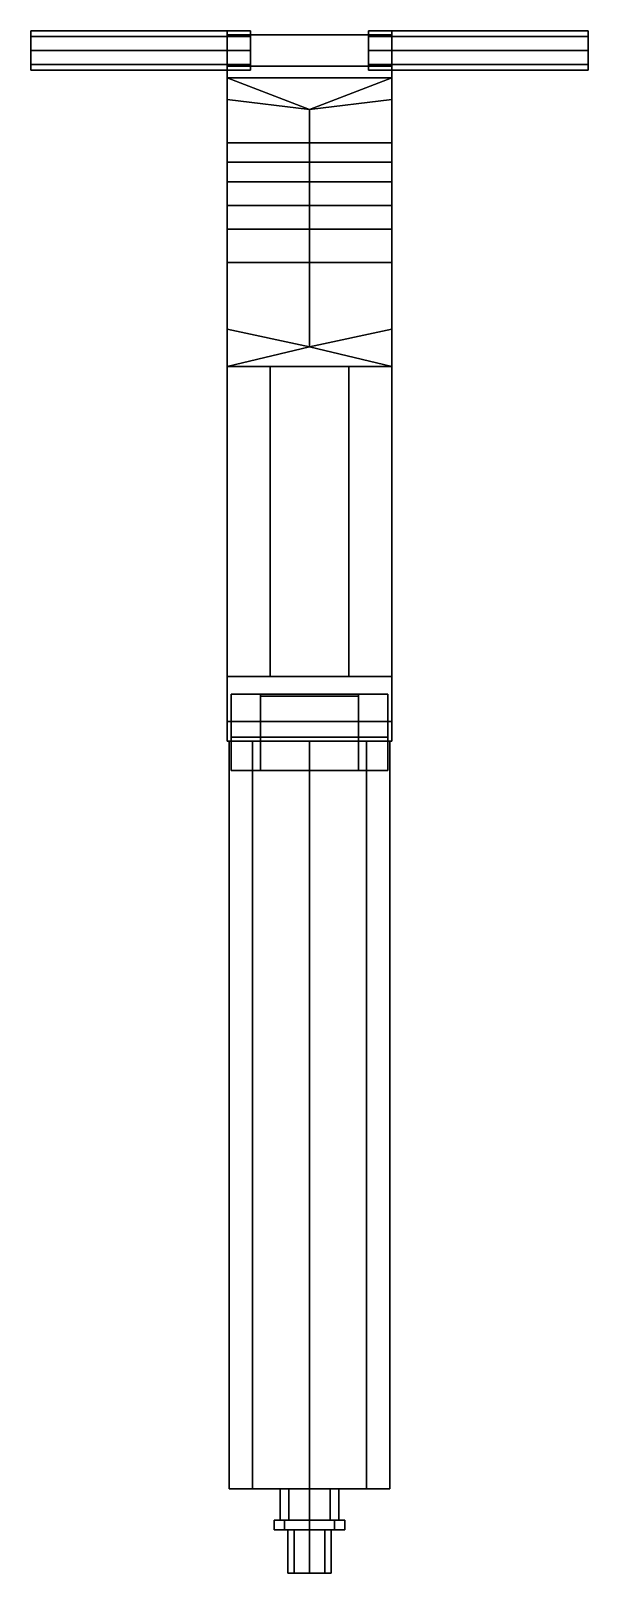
# Model space of a CAD drawing. Extents: x -1.42 to 1.42, y -4.28 to 3.58.
import ezdxf

# ---------------------------------------------------------------- set-up
doc = ezdxf.new("R2010")
doc.units = 0
doc.layers.get('0').update_dxf_attribs({"linetype": 'CONTINUOUS'})

msp = doc.modelspace()

# ---------------------------------------------------------------- linework, layer by layer
for points in [[(-0.42, 3.5507, 0.1407), (-0.42, 3.58, 0.07), (-1.42, 3.58, 0.07), (-1.42, 3.5507, 0.1407)], [(-0.42, 3.58, 0.07), (-0.42, 3.5507, -0.0007), (-1.42, 3.5507, -0.0007), (-1.42, 3.58, 0.07)], [(-1.42, 3.48, 0.17), (-1.42, 3.5507, 0.1407), (-1.42, 3.58, 0.07), (-1.42, 3.4093, 0.1407)], [(-1.42, 3.4093, 0.1407), (-1.42, 3.58, 0.07), (-1.42, 3.5507, -0.0007), (-1.42, 3.38, 0.07)], [(-0.42, 3.48, 0.17), (-0.42, 3.5507, 0.1407), (-1.42, 3.5507, 0.1407), (-1.42, 3.48, 0.17)], [(-0.42, 3.5507, -0.0007), (-0.42, 3.48, -0.03), (-1.42, 3.48, -0.03), (-1.42, 3.5507, -0.0007)], [(-1.42, 3.38, 0.07), (-1.42, 3.5507, -0.0007), (-1.42, 3.48, -0.03), (-1.42, 3.4093, -0.0007)], [(-0.3, 3.5507, 0.3007), (-0.3, 3.58, 0.23), (-0.42, 3.58, 0.07), (-0.42, 3.5507, 0.1407)], [(-0.3, 3.58, 0.23), (-0.3, 3.5507, 0.1593), (-0.42, 3.5507, -0.0007), (-0.42, 3.58, 0.07)], [(-0.3, 3.56, 0.36), (-0.3, 3.4, 0.36), (-0.42, 3.4, 0.72), (-0.42, 3.56, 0.72)], [(0.42, 3.56, 0.72), (0.3, 3.56, 0.36), (-0.3, 3.56, 0.36), (-0.42, 3.56, 0.72)], [(-0.3, 3.4, 0.87), (-0.3, 3.56, 0.87), (-0.42, 3.56, 0.72), (-0.42, 3.4, 0.72)], [(-0.42, 3.56, 0.72), (-0.3, 3.56, 0.87), (0.3, 3.56, 0.87), (0.42, 3.56, 0.72)], [(-0.3, 3.48, 0.33), (-0.3, 3.5507, 0.3007), (-0.42, 3.5507, 0.1407), (-0.42, 3.48, 0.17)], [(-0.3, 3.5507, 0.1593), (-0.3, 3.48, 0.13), (-0.42, 3.48, -0.03), (-0.42, 3.5507, -0.0007)], [(0.3, 3.4, 0.87), (0.3, 3.56, 0.87), (-0.3, 3.56, 0.87), (-0.3, 3.4, 0.87)], [(-0.3, 3.4, 0.36), (-0.3, 3.56, 0.36), (-0.3, 3.56, 0.13), (-0.3, 3.4, 0.13)], [(-0.3, 3.56, 0.13), (-0.3, 3.56, 0.36), (0.3, 3.56, 0.36), (0.3, 3.56, 0.13)], [(-0.3, 3.4, 0.13), (-0.3, 3.56, 0.13), (0.3, 3.56, 0.13), (0.3, 3.4, 0.13)], [(0.3, 3.5507, 0.1593), (0.3, 3.58, 0.23), (0.42, 3.58, 0.07), (0.42, 3.5507, -0.0007)], [(0.3, 3.58, 0.23), (0.3, 3.5507, 0.3007), (0.42, 3.5507, 0.1407), (0.42, 3.58, 0.07)], [(0.42, 3.4, 0.72), (0.3, 3.4, 0.36), (0.3, 3.56, 0.36), (0.42, 3.56, 0.72)], [(0.42, 3.56, 0.72), (0.3, 3.56, 0.87), (0.3, 3.4, 0.87), (0.42, 3.4, 0.72)], [(0.3, 3.56, 0.13), (0.3, 3.56, 0.36), (0.3, 3.4, 0.36), (0.3, 3.4, 0.13)], [(0.3, 3.48, 0.13), (0.3, 3.5507, 0.1593), (0.42, 3.5507, -0.0007), (0.42, 3.48, -0.03)], [(0.3, 3.5507, 0.3007), (0.3, 3.48, 0.33), (0.42, 3.48, 0.17), (0.42, 3.5507, 0.1407)], [(0.42, 3.5507, -0.0007), (0.42, 3.58, 0.07), (1.42, 3.58, 0.07), (1.42, 3.5507, -0.0007)], [(0.42, 3.58, 0.07), (0.42, 3.5507, 0.1407), (1.42, 3.5507, 0.1407), (1.42, 3.58, 0.07)], [(0.42, 3.48, -0.03), (0.42, 3.5507, -0.0007), (1.42, 3.5507, -0.0007), (1.42, 3.48, -0.03)], [(0.42, 3.5507, 0.1407), (0.42, 3.48, 0.17), (1.42, 3.48, 0.17), (1.42, 3.5507, 0.1407)], [(1.42, 3.5507, 0.1407), (1.42, 3.38, 0.07), (1.42, 3.4093, -0.0007), (1.42, 3.58, 0.07)], [(1.42, 3.58, 0.07), (1.42, 3.4093, -0.0007), (1.42, 3.48, -0.03), (1.42, 3.5507, -0.0007)], [(1.42, 3.48, 0.17), (1.42, 3.4093, 0.1407), (1.42, 3.38, 0.07), (1.42, 3.5507, 0.1407)], [(-0.42, 3.4093, 0.1407), (-0.42, 3.48, 0.17), (-1.42, 3.48, 0.17), (-1.42, 3.4093, 0.1407)], [(-0.42, 3.48, -0.03), (-0.42, 3.4093, -0.0007), (-1.42, 3.4093, -0.0007), (-1.42, 3.48, -0.03)], [(-0.3, 3.4093, 0.3007), (-0.3, 3.48, 0.33), (-0.42, 3.48, 0.17), (-0.42, 3.4093, 0.1407)], [(-0.3, 3.48, 0.13), (-0.3, 3.4093, 0.1593), (-0.42, 3.4093, -0.0007), (-0.42, 3.48, -0.03)], [(0.3, 3.4093, 0.1593), (0.3, 3.48, 0.13), (0.42, 3.48, -0.03), (0.42, 3.4093, -0.0007)], [(0.3, 3.48, 0.33), (0.3, 3.4093, 0.3007), (0.42, 3.4093, 0.1407), (0.42, 3.48, 0.17)], [(0.42, 3.4093, -0.0007), (0.42, 3.48, -0.03), (1.42, 3.48, -0.03), (1.42, 3.4093, -0.0007)], [(0.42, 3.48, 0.17), (0.42, 3.4093, 0.1407), (1.42, 3.4093, 0.1407), (1.42, 3.48, 0.17)], [(-0.42, 3.38, 0.07), (-0.42, 3.4093, 0.1407), (-1.42, 3.4093, 0.1407), (-1.42, 3.38, 0.07)], [(-0.42, 3.4093, -0.0007), (-0.42, 3.38, 0.07), (-1.42, 3.38, 0.07), (-1.42, 3.4093, -0.0007)], [(-0.3, 3.38, 0.23), (-0.3, 3.4093, 0.3007), (-0.42, 3.4093, 0.1407), (-0.42, 3.38, 0.07)], [(-0.3, 3.4093, 0.1593), (-0.3, 3.38, 0.23), (-0.42, 3.38, 0.07), (-0.42, 3.4093, -0.0007)], [(-0.42, 3.4, 0.72), (-0.42, 3.01, 0.72), (0.42, 3.01, 0.72), (0.42, 3.4, 0.72)], [(-0.42, 3.4, 0.51), (-0.42, 2.06, 0.51), (-0.42, 3.01, 0.72), (-0.42, 3.4, 0.72)], [(-0.42, 3.4, 0.44), (-0.42, 3.34, 0.4), (-0.42, 3.23, 0.51), (-0.42, 3.4, 0.51)], [(0.42, 3.4, 0.44), (0.42, 3.34, 0.4), (-0.42, 3.34, 0.4), (-0.42, 3.4, 0.44)], [(-0.42, 3.4, 0.72), (-0.3, 3.4, 0.36), (0.3, 3.4, 0.36), (0.42, 3.4, 0.72)], [(0.42, 3.4, 0.72), (0.3, 3.4, 0.87), (-0.3, 3.4, 0.87), (-0.42, 3.4, 0.72)], [(0.3, 3.4, 0.13), (0.3, 3.4, 0.36), (-0.3, 3.4, 0.36), (-0.3, 3.4, 0.13)], [(0.3, 3.38, 0.23), (0.3, 3.4093, 0.1593), (0.42, 3.4093, -0.0007), (0.42, 3.38, 0.07)], [(0.3, 3.4093, 0.3007), (0.3, 3.38, 0.23), (0.42, 3.38, 0.07), (0.42, 3.4093, 0.1407)], [(0.42, 3.38, 0.07), (0.42, 3.4093, -0.0007), (1.42, 3.4093, -0.0007), (1.42, 3.38, 0.07)], [(0.42, 3.4093, 0.1407), (0.42, 3.38, 0.07), (1.42, 3.38, 0.07), (1.42, 3.4093, 0.1407)], [(0.42, 3.01, 0.72), (0.42, 2.06, 0.51), (0.42, 3.4, 0.51), (0.42, 3.4, 0.72)], [(0.42, 3.23, 0.51), (0.42, 3.34, 0.4), (0.42, 3.4, 0.44), (0.42, 3.4, 0.51)], [(0, 3.18, 0.41), (-0.42, 3.34, 0.4), (0.42, 3.34, 0.4), (0, 3.18, 0.41)], [(-0.42, 3.23, 0.51), (-0.42, 3.34, 0.4), (0, 3.18, 0.41), (-0.42, 3.23, 0.51)], [(0, 3.18, 0.41), (0.42, 3.34, 0.4), (0.42, 3.23, 0.51), (0, 3.18, 0.41)], [(0, 3.18, 0.41), (0, 1.97, 0.41), (-0.42, 2.06, 0.51), (-0.42, 3.23, 0.51)], [(0.42, 3.23, 0.51), (0.42, 2.06, 0.51), (0, 1.97, 0.41), (0, 3.18, 0.41)], [(-0.42, 3.01, 0.72), (-0.42, 2.06, 0.51), (-0.42, 2.81, 0.85), (-0.42, 2.91, 0.85)], [(0.42, 2.91, 0.85), (0.42, 3.01, 0.72), (-0.42, 3.01, 0.72), (-0.42, 2.91, 0.85)], [(0.42, 2.81, 0.85), (0.42, 2.06, 0.51), (0.42, 3.01, 0.72), (0.42, 2.91, 0.85)], [(-0.42, 2.91, 0.85), (-0.42, 2.81, 0.85), (0.42, 2.81, 0.85), (0.42, 2.91, 0.85)], [(-0.42, 2.81, 0.85), (-0.42, 2.06, 0.51), (-0.42, 2.69, 1.13), (-0.42, 2.81, 0.91)], [(0.42, 2.81, 0.91), (0.42, 2.81, 0.85), (-0.42, 2.81, 0.85), (-0.42, 2.81, 0.91)], [(-0.42, 2.81, 0.91), (-0.42, 2.69, 1.13), (0.42, 2.69, 1.13), (0.42, 2.81, 0.91)], [(0.42, 2.69, 1.13), (0.42, 2.06, 0.51), (0.42, 2.81, 0.85), (0.42, 2.81, 0.91)], [(-0.42, 2.69, 1.13), (-0.42, 2.06, 0.51), (-0.42, 2.4, 1.29), (-0.42, 2.57, 1.21)], [(0.42, 2.57, 1.21), (0.42, 2.69, 1.13), (-0.42, 2.69, 1.13), (-0.42, 2.57, 1.21)], [(0.42, 2.4, 1.29), (0.42, 2.06, 0.51), (0.42, 2.69, 1.13), (0.42, 2.57, 1.21)], [(-0.42, 2.57, 1.21), (-0.42, 2.4, 1.29), (0.42, 2.4, 1.29), (0.42, 2.57, 1.21)], [(-0.42, 2.06, 0.51), (-0.42, 1.87, 0.38), (-0.42, 0.06, 1.29), (-0.42, 2.4, 1.29)], [(-0.42, 2.4, 1.29), (-0.42, 0.06, 1.29), (0.42, 0.06, 1.29), (0.42, 2.4, 1.29)], [(0.42, 0.06, 1.29), (0.42, 1.87, 0.38), (0.42, 2.06, 0.51), (0.42, 2.4, 1.29)], [(-0.42, 2.06, 0.51), (0, 1.97, 0.41), (-0.42, 1.87, 0.38), (-0.42, 2.06, 0.51)], [(0, 1.97, 0.41), (0.42, 2.06, 0.51), (0.42, 1.87, 0.38), (0, 1.97, 0.41)], [(0, 1.97, 0.41), (0.42, 1.87, 0.38), (-0.42, 1.87, 0.38), (0, 1.97, 0.41)], [(-0.42, 1.87, 0.38), (-0.42, -0.04, 0.38), (-0.42, -0.04, 1.24), (-0.42, 0.06, 1.29)], [(-0.42, 1.87, 0.24), (-0.42, 0.29, 0.24), (-0.42, 0.29, 0.38), (-0.42, 1.87, 0.38)], [(0.42, 1.87, 0.38), (0.42, 1.87, 0.24), (-0.42, 1.87, 0.24), (-0.42, 1.87, 0.38)], [(0.42, 1.87, 0.24), (0.2, 1.87, 0.1), (-0.2, 1.87, 0.1), (-0.42, 1.87, 0.24)], [(-0.2, 1.87, 0.1), (-0.2, 0.29, 0.1), (-0.42, 0.29, 0.24), (-0.42, 1.87, 0.24)], [(0.2, 1.87, 0.1), (0.2, 0.29, 0.1), (-0.2, 0.29, 0.1), (-0.2, 1.87, 0.1)], [(0.42, 0.29, 0.24), (0.2, 0.29, 0.1), (0.2, 1.87, 0.1), (0.42, 1.87, 0.24)], [(0.42, -0.04, 1.24), (0.42, -0.04, 0.38), (0.42, 1.87, 0.38), (0.42, 0.06, 1.29)], [(0.42, 0.29, 0.38), (0.42, 0.29, 0.24), (0.42, 1.87, 0.24), (0.42, 1.87, 0.38)], [(0.42, 0.29, 0.38), (0.42, -0.04, 0.38), (-0.42, -0.04, 0.38), (-0.42, 0.29, 0.38)], [(-0.42, 0.29, 0.38), (-0.42, 0.29, 0.24), (0.42, 0.29, 0.24), (0.42, 0.29, 0.38)], [(-0.42, 0.29, 0.24), (-0.2, 0.29, 0.1), (0.2, 0.29, 0.1), (0.42, 0.29, 0.24)], [(-0.4, 0.2), (-0.4, -0.19), (-0.4, -0.19, 0.08), (-0.4, 0.2)], [(0.25, 0.2, 0.08), (0.4, 0.2), (-0.4, 0.2), (-0.25, 0.2, 0.08)], [(0.4, 0.2), (0.4, -0.19), (-0.4, -0.19), (-0.4, 0.2)], [(-0.25, 0.2, 0.31), (-0.25, 0.2, 0.08), (-0.4, 0.2), (-0.4, 0.2, 0.31)], [(-0.4, 0.2), (-0.4, -0.19, 0.08), (-0.4, -0.02, 0.31), (-0.4, 0.2, 0.31)], [(-0.4, 0.2, 0.31), (-0.4, -0.02, 0.31), (-0.25, -0.02, 0.31), (-0.25, 0.2, 0.31)], [(-0.25, 0.2, 0.08), (-0.25, -0.19, 0.08), (0.25, -0.19, 0.08), (0.25, 0.2, 0.08)], [(-0.25, -0.02, 0.31), (-0.25, -0.19, 0.08), (-0.25, 0.2, 0.08), (-0.25, 0.2, 0.31)], [(-0.25, 0.19, 0.15), (-0.25, -0.02, 0.15), (-0.25, -0.02, 0.38), (-0.25, 0.19, 0.38)], [(0.25, 0.19, 0.38), (0.25, 0.19, 0.15), (-0.25, 0.19, 0.15), (-0.25, 0.19, 0.38)], [(0.25, 0.19, 0.15), (0.25, -0.02, 0.15), (-0.25, -0.02, 0.15), (-0.25, 0.19, 0.15)], [(0.25, 0.2, 0.08), (0.25, -0.19, 0.08), (0.25, -0.02, 0.31), (0.25, 0.2, 0.31)], [(0.4, 0.2, 0.31), (0.4, 0.2), (0.25, 0.2, 0.08), (0.25, 0.2, 0.31)], [(0.25, 0.2, 0.31), (0.25, -0.02, 0.31), (0.4, -0.02, 0.31), (0.4, 0.2, 0.31)], [(0.25, -0.02, 0.38), (0.25, -0.02, 0.15), (0.25, 0.19, 0.15), (0.25, 0.19, 0.38)], [(0.4, -0.02, 0.31), (0.4, -0.19, 0.08), (0.4, 0.2), (0.4, 0.2, 0.31)], [(0.4, -0.19, 0.08), (0.4, -0.19), (0.4, 0.2)], [(-0.42, 0.06, 1.29), (-0.42, -0.04, 1.24), (0.42, -0.04, 1.24), (0.42, 0.06, 1.29)], [(-0.42, -0.04, 1.24), (-0.42, -0.04, 0.38), (0.42, -0.04, 0.38), (0.42, -0.04, 1.24)], [(-0.2899, -0.04, 1.1199), (-0.41, -0.04, 0.83), (-0.41, -3.85, 0.83), (-0.2899, -3.85, 1.1199)], [(-0.41, -0.04, 0.83), (-0.2899, -0.04, 0.5401), (-0.2899, -3.85, 0.5401), (-0.41, -3.85, 0.83)], [(-0.4, -0.02, 0.31), (-0.4, -0.19, 0.08), (-0.25, -0.19, 0.08), (-0.25, -0.02, 0.31)], [(0, -0.04, 1.24), (-0.2899, -0.04, 1.1199), (-0.2899, -3.85, 1.1199), (0, -3.85, 1.24)], [(-0.2899, -0.04, 0.5401), (0, -0.04, 0.42), (0, -3.85, 0.42), (-0.2899, -3.85, 0.5401)], [(-0.25, -0.02, 0.38), (-0.25, -0.02, 0.15), (0.25, -0.02, 0.15), (0.25, -0.02, 0.38)], [(0.2899, -0.04, 1.1199), (0, -0.04, 1.24), (0, -3.85, 1.24), (0.2899, -3.85, 1.1199)], [(0, -0.04, 0.42), (0.2899, -0.04, 0.5401), (0.2899, -3.85, 0.5401), (0, -3.85, 0.42)], [(0.25, -0.02, 0.31), (0.25, -0.19, 0.08), (0.4, -0.19, 0.08), (0.4, -0.02, 0.31)], [(0.41, -0.04, 0.83), (0.2899, -0.04, 1.1199), (0.2899, -3.85, 1.1199), (0.41, -3.85, 0.83)], [(0.2899, -0.04, 0.5401), (0.41, -0.04, 0.83), (0.41, -3.85, 0.83), (0.2899, -3.85, 0.5401)], [(-0.4, -0.19, 0.08), (-0.4, -0.19), (0.4, -0.19), (0.4, -0.19, 0.08)], [(-0.2899, -3.85, 1.1199), (-0.41, -3.85, 0.83), (-0.15, -3.85, 0.63), (-0.1061, -3.85, 0.7361)], [(-0.41, -3.85, 0.83), (-0.2899, -3.85, 0.5401), (-0.1061, -3.85, 0.5239), (-0.15, -3.85, 0.63)], [(0, -3.85, 1.24), (-0.2899, -3.85, 1.1199), (-0.1061, -3.85, 0.7361), (0, -3.85, 0.78)], [(-0.2899, -3.85, 0.5401), (0, -3.85, 0.42), (0, -3.85, 0.48), (-0.1061, -3.85, 0.5239)], [(-0.1061, -3.85, 0.7361), (-0.15, -3.85, 0.63), (-0.15, -4.01, 0.63), (-0.1061, -4.01, 0.7361)], [(-0.15, -3.85, 0.63), (-0.1061, -3.85, 0.5239), (-0.1061, -4.01, 0.5239), (-0.15, -4.01, 0.63)], [(0, -3.85, 0.78), (-0.1061, -3.85, 0.7361), (-0.1061, -4.01, 0.7361), (0, -4.01, 0.78)], [(-0.1061, -3.85, 0.5239), (0, -3.85, 0.48), (0, -4.01, 0.48), (-0.1061, -4.01, 0.5239)], [(0.1061, -3.85, 0.7361), (0, -3.85, 0.78), (0, -4.01, 0.78), (0.1061, -4.01, 0.7361)], [(0, -3.85, 0.48), (0.1061, -3.85, 0.5239), (0.1061, -4.01, 0.5239), (0, -4.01, 0.48)], [(0.2899, -3.85, 1.1199), (0, -3.85, 1.24), (0, -3.85, 0.78), (0.1061, -3.85, 0.7361)], [(0, -3.85, 0.42), (0.2899, -3.85, 0.5401), (0.1061, -3.85, 0.5239), (0, -3.85, 0.48)], [(0.15, -3.85, 0.63), (0.1061, -3.85, 0.7361), (0.1061, -4.01, 0.7361), (0.15, -4.01, 0.63)], [(0.1061, -3.85, 0.5239), (0.15, -3.85, 0.63), (0.15, -4.01, 0.63), (0.1061, -4.01, 0.5239)], [(0.41, -3.85, 0.83), (0.2899, -3.85, 1.1199), (0.1061, -3.85, 0.7361), (0.15, -3.85, 0.63)], [(0.2899, -3.85, 0.5401), (0.41, -3.85, 0.83), (0.15, -3.85, 0.63), (0.1061, -3.85, 0.5239)], [(-0.1273, -4.01, 0.7573), (-0.18, -4.01, 0.63), (-0.18, -4.06, 0.63), (-0.1273, -4.06, 0.7573)], [(-0.18, -4.01, 0.63), (-0.1273, -4.01, 0.5027), (-0.1273, -4.06, 0.5027), (-0.18, -4.06, 0.63)], [(-0.1061, -4.01, 0.7361), (-0.15, -4.01, 0.63), (-0.18, -4.01, 0.63), (-0.1273, -4.01, 0.7573)], [(-0.15, -4.01, 0.63), (-0.1061, -4.01, 0.5239), (-0.1273, -4.01, 0.5027), (-0.18, -4.01, 0.63)], [(-0.1273, -4.06, 0.7573), (-0.18, -4.06, 0.63), (-0.11, -4.06, 0.63), (-0.0778, -4.06, 0.7078)], [(-0.18, -4.06, 0.63), (-0.1273, -4.06, 0.5027), (-0.0778, -4.06, 0.5522), (-0.11, -4.06, 0.63)], [(0, -4.01, 0.81), (-0.1273, -4.01, 0.7573), (-0.1273, -4.06, 0.7573), (0, -4.06, 0.81)], [(-0.1273, -4.01, 0.5027), (0, -4.01, 0.45), (0, -4.06, 0.45), (-0.1273, -4.06, 0.5027)], [(0, -4.01, 0.78), (-0.1061, -4.01, 0.7361), (-0.1273, -4.01, 0.7573), (0, -4.01, 0.81)], [(-0.1061, -4.01, 0.5239), (0, -4.01, 0.48), (0, -4.01, 0.45), (-0.1273, -4.01, 0.5027)], [(0, -4.06, 0.81), (-0.1273, -4.06, 0.7573), (-0.0778, -4.06, 0.7078), (0, -4.06, 0.74)], [(-0.1273, -4.06, 0.5027), (0, -4.06, 0.45), (0, -4.06, 0.52), (-0.0778, -4.06, 0.5522)], [(-0.0778, -4.06, 0.7078), (-0.11, -4.06, 0.63), (-0.11, -4.28, 0.63), (-0.0778, -4.28, 0.7078)], [(-0.11, -4.06, 0.63), (-0.0778, -4.06, 0.5522), (-0.0778, -4.28, 0.5522), (-0.11, -4.28, 0.63)], [(0, -4.06, 0.74), (-0.0778, -4.06, 0.7078), (-0.0778, -4.28, 0.7078), (0, -4.28, 0.74)], [(-0.0778, -4.06, 0.5522), (0, -4.06, 0.52), (0, -4.28, 0.52), (-0.0778, -4.28, 0.5522)], [(0.1273, -4.01, 0.7573), (0, -4.01, 0.81), (0, -4.06, 0.81), (0.1273, -4.06, 0.7573)], [(0, -4.01, 0.45), (0.1273, -4.01, 0.5027), (0.1273, -4.06, 0.5027), (0, -4.06, 0.45)], [(0, -4.01, 0.48), (0.1061, -4.01, 0.5239), (0.1273, -4.01, 0.5027), (0, -4.01, 0.45)], [(0.1061, -4.01, 0.7361), (0, -4.01, 0.78), (0, -4.01, 0.81), (0.1273, -4.01, 0.7573)], [(0.0778, -4.06, 0.7078), (0, -4.06, 0.74), (0, -4.28, 0.74), (0.0778, -4.28, 0.7078)], [(0, -4.06, 0.52), (0.0778, -4.06, 0.5522), (0.0778, -4.28, 0.5522), (0, -4.28, 0.52)], [(0, -4.06, 0.45), (0.1273, -4.06, 0.5027), (0.0778, -4.06, 0.5522), (0, -4.06, 0.52)], [(0.1273, -4.06, 0.7573), (0, -4.06, 0.81), (0, -4.06, 0.74), (0.0778, -4.06, 0.7078)], [(0.11, -4.06, 0.63), (0.0778, -4.06, 0.7078), (0.0778, -4.28, 0.7078), (0.11, -4.28, 0.63)], [(0.0778, -4.06, 0.5522), (0.11, -4.06, 0.63), (0.11, -4.28, 0.63), (0.0778, -4.28, 0.5522)], [(0.1273, -4.06, 0.5027), (0.18, -4.06, 0.63), (0.11, -4.06, 0.63), (0.0778, -4.06, 0.5522)], [(0.18, -4.06, 0.63), (0.1273, -4.06, 0.7573), (0.0778, -4.06, 0.7078), (0.11, -4.06, 0.63)], [(0.1061, -4.01, 0.5239), (0.15, -4.01, 0.63), (0.18, -4.01, 0.63), (0.1273, -4.01, 0.5027)], [(0.15, -4.01, 0.63), (0.1061, -4.01, 0.7361), (0.1273, -4.01, 0.7573), (0.18, -4.01, 0.63)], [(0.18, -4.01, 0.63), (0.1273, -4.01, 0.7573), (0.1273, -4.06, 0.7573), (0.18, -4.06, 0.63)], [(0.1273, -4.01, 0.5027), (0.18, -4.01, 0.63), (0.18, -4.06, 0.63), (0.1273, -4.06, 0.5027)], [(0, -4.28, 0.74), (-0.0778, -4.28, 0.7078), (-0.11, -4.28, 0.63), (0.0778, -4.28, 0.7078)], [(0.0778, -4.28, 0.7078), (-0.11, -4.28, 0.63), (-0.0778, -4.28, 0.5522), (0.11, -4.28, 0.63)], [(0.11, -4.28, 0.63), (-0.0778, -4.28, 0.5522), (0, -4.28, 0.52), (0.0778, -4.28, 0.5522)]]:
    msp.add_3dface(points)

doc.saveas('drawing.dxf')
